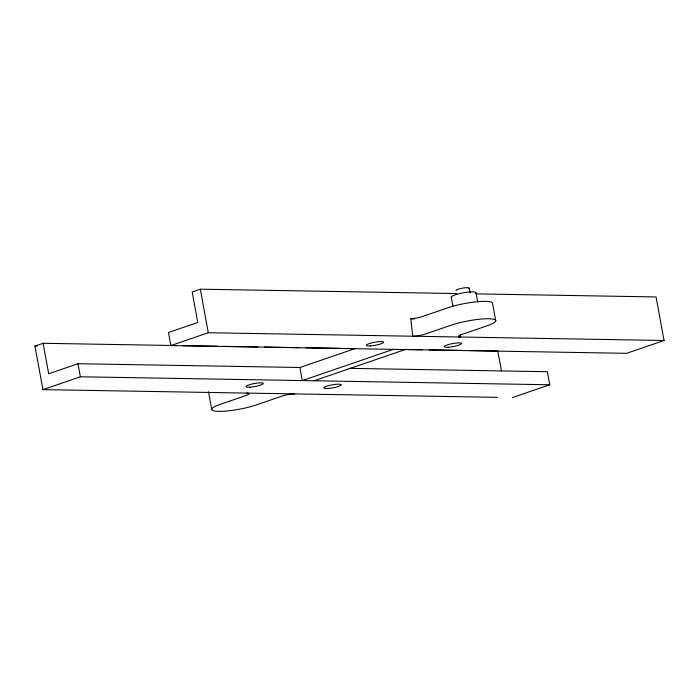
<?xml version="1.0" encoding="UTF-8"?>
<svg xmlns="http://www.w3.org/2000/svg" width="699" height="699" viewBox="0 0 699 699"><rect width="100%" height="100%" fill="white"/><g stroke="black" fill="none" stroke-linecap="round" stroke-linejoin="round"><path stroke-width="1.05" d="M456.744 293.554L200.316 289.194L192.173 291.981L197.773 322.466L168.476 332.506L170.871 345.568L626.619 353.327L664.05 340.492L656.055 296.944L476.168 293.886M497.644 397.355L42.945 389.623L34.95 346.075L43.085 343.288L176.113 345.551M355.153 348.565L299.923 367.499L77.982 363.725L48.685 373.773L43.085 343.288M170.871 345.568L208.302 332.733L664.05 340.492M42.945 389.623L80.376 376.787L549.755 384.773L547.352 371.711L349.063 368.338M393.345 349.351L302.317 380.562L299.923 367.499M314.113 380.763L405.14 349.552M512.323 397.609L549.755 384.773M182.657 345.664L217.555 346.258M223.007 346.346L257.896 346.94M264.44 347.053L299.329 347.648M305.874 347.761L340.771 348.355M346.223 348.443L353.851 348.574M404.013 349.43L422.546 349.745M429.09 349.858L463.987 350.452M469.44 350.54L497.784 351.02L501.454 370.994M34.95 346.075L37.126 346.119M460.274 334.978L460.65 337.032A8.991 1.564 -10.4 0 1 461.165 334.699L487.203 325.769A26.973 4.683 -10.4 0 0 488.758 318.761A26.973 4.683 -10.4 0 0 451.257 325.157L425.21 334.087A8.991 1.564 -10.4 0 1 412.716 336.21L410.811 318.77L414.568 318.875M495.748 320.946L492.55 303.523A26.973 4.683 -10.4 0 0 477.199 301.741A26.973 4.683 -10.4 0 0 448.059 307.735L422.021 316.664A8.991 1.564 -10.4 0 1 410.811 318.77M476.01 292.872L477.67 301.916M469.23 288.189L470.095 292.907M451.257 297.084L452.917 306.136M200.316 289.194L208.302 332.733M208.512 391.763L211.71 409.177M77.982 363.725L80.376 376.787M246.817 393.091A8.991 1.564 -10.4 0 1 246.293 395.424L220.255 404.354A26.973 4.683 -10.4 0 0 218.7 411.353A26.973 4.683 -10.4 0 0 256.201 404.966L282.247 396.036A8.991 1.564 -10.4 0 1 294.751 393.904M456.124 290.732A6.745 1.171 -10.4 0 1 462.869 288.084A6.745 1.171 -10.4 0 1 468.933 288.547M451.545 297.617A12.591 2.184 -10.4 0 1 464.145 292.671A12.591 2.184 -10.4 0 1 475.46 293.536M370.295 345.918A8.834 1.538 -10.4 0 0 383.646 342.292A8.834 1.538 -10.4 0 0 370.924 343.104A8.834 1.538 -10.4 0 0 370.295 345.918M448.173 347.237A8.834 1.538 -10.4 0 0 461.523 343.611A8.834 1.538 -10.4 0 0 448.802 344.432A8.834 1.538 -10.4 0 0 448.173 347.237M249.971 387.167A8.834 1.538 -10.4 0 0 263.313 383.541A8.834 1.538 -10.4 0 0 250.592 384.363A8.834 1.538 -10.4 0 0 249.971 387.167M327.848 388.495A8.834 1.538 -10.4 0 0 341.191 384.869A8.834 1.538 -10.4 0 0 328.478 385.682A8.834 1.538 -10.4 0 0 327.848 388.495"/></g></svg>
